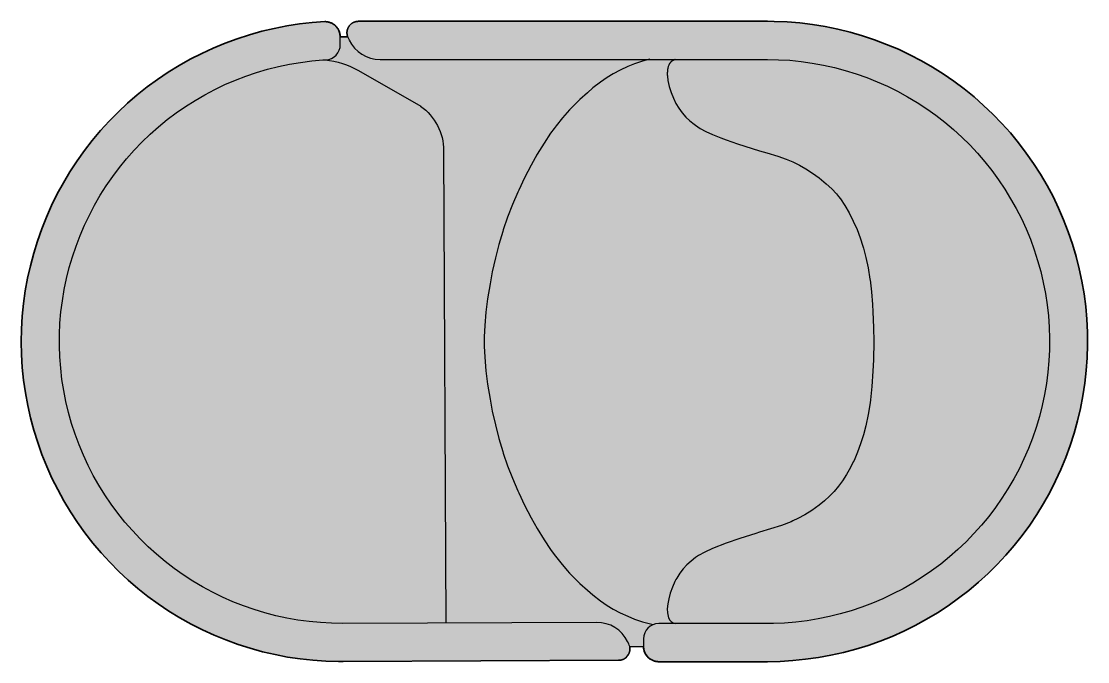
# Model space of a CAD drawing. Header units: millimetres. Extents: x 0 to 2970, y -1248 to 1380.
# Drawn here: x 143 to 1541, y -1248 to -408 of the extents above; entities that cross this region are included whole.
import ezdxf

# ---------------------------------------------------------------- set-up
doc = ezdxf.new("R2010")
doc.units = ezdxf.units.MM
doc.layers.add('Blocks', color=7, linetype='Continuous')
doc.layers.add('Blocks$Fill', color=7, linetype='Continuous', true_color=0xffffff)
doc.layers.add('Blocks$Inner', color=7, linetype='Continuous', lineweight=25, true_color=0x007f00)
doc.layers.add('Blocks$Outline', color=7, linetype='Continuous', lineweight=35, true_color=0xff3f3f)

# ---------------------------------------------------------------- blocks, each defined once
blk = doc.blocks.new('Tulipan Pod Top')
at = {"layer": 'Blocks$Fill'}
blk.add_hatch(color=256, dxfattribs=at).paths.add_polyline_path([(555, 452.5), (1091.2, 452.5), (1100.2, 452.4), (1117, 451.7), (1133.8, 450.4), (1150.4, 448.3), (1167, 445.6), (1183.5, 442.3), (1199.8, 438.3), (1215.9, 433.6), (1231.8, 428.3), (1247.6, 422.3), (1263, 415.8), (1278.2, 408.6), (1293.1, 400.8), (1307.7, 392.4), (1321.9, 383.5), (1335.7, 374), (1349.2, 363.9), (1362.2, 353.3), (1374.8, 342.2), (1387, 330.7), (1398.7, 318.6), (1409.9, 306.1), (1420.6, 293.1), (1430.7, 279.7), (1440.3, 265.9), (1449.4, 251.8), (1457.9, 237.3), (1465.8, 222.5), (1473.1, 207.3), (1479.7, 191.9), (1485.8, 176.2), (1491.2, 160.3), (1496, 144.2), (1500.2, 128), (1503.7, 111.5), (1506.5, 95), (1508.7, 78.3), (1510.1, 61.6), (1511, 44.8), (1511.1, 28), (1510.6, 11.2), (1509.4, -5.5), (1507.6, -22.2), (1505, -38.8), (1501.9, -55.3), (1498, -71.7), (1493.5, -87.9), (1488.4, -103.9), (1482.6, -119.7), (1476.2, -135.2), (1469.2, -150.4), (1461.6, -165.4), (1453.4, -180.1), (1444.6, -194.4), (1435.2, -208.3), (1425.3, -221.9), (1414.9, -235.1), (1403.9, -247.8), (1392.4, -260.1), (1380.5, -271.9), (1368.1, -283.2), (1355.2, -294), (1342, -304.3), (1328.3, -314.1), (1314.3, -323.3), (1299.8, -331.9), (1285.1, -340), (1270, -347.5), (1254.7, -354.3), (1239.1, -360.5), (1223.3, -366.1), (1207.2, -371.1), (1191, -375.4), (1174.6, -379.1), (1158.1, -382.1), (1141.4, -384.4), (1124.7, -386.1), (1108, -387.1), (1091.2, -387.5), (948.8, -387.5), (948.3, -387.5), (947.9, -387.4), (947.4, -387.4), (947, -387.4), (946.5, -387.3), (946.1, -387.3), (945.6, -387.2), (945.1, -387.1), (944.7, -387), (944.2, -386.9), (943.7, -386.8), (943.3, -386.7), (942.8, -386.5), (942.3, -386.4), (941.9, -386.2), (941.4, -386.1), (941, -385.9), (940.5, -385.7), (940, -385.5), (939.6, -385.2), (939.1, -385), (938.7, -384.7), (938.3, -384.5), (937.8, -384.2), (937.4, -383.9), (937, -383.6), (936.6, -383.3), (936.2, -383), (935.8, -382.7), (935.4, -382.3), (935, -382), (934.6, -381.6), (934.3, -381.2), (933.9, -380.9), (933.6, -380.5), (933.2, -380.1), (932.9, -379.7), (932.6, -379.2), (932.3, -378.8), (932, -378.4), (931.8, -378), (931.5, -377.5), (931.2, -377.1), (931, -376.6), (930.8, -376.2), (930.6, -375.7), (930.4, -375.3), (930.2, -374.8), (930, -374.4), (929.8, -373.9), (929.7, -373.4), (929.5, -373), (929.4, -372.5), (929.3, -372), (929.2, -371.6), (929.1, -371.1), (929, -370.6), (929, -370.2), (928.9, -369.7), (928.9, -369.3), (928.8, -368.8), (928.8, -368.4), (928.8, -367.9), (928.8, -367.5), (910.7, -367.8), (910.8, -368.2), (910.8, -368.5), (910.9, -368.9), (910.9, -369.2), (911, -369.6), (911, -369.9), (911, -370.3), (911, -370.7), (911, -371), (911, -371.4), (911, -371.7), (910.9, -372.1), (910.9, -372.4), (910.9, -372.8), (910.8, -373.1), (910.7, -373.5), (910.7, -373.8), (910.6, -374.2), (910.5, -374.5), (910.4, -374.9), (910.3, -375.2), (910.2, -375.5), (910.1, -375.9), (910, -376.2), (909.8, -376.5), (909.7, -376.8), (909.6, -377.2), (909.4, -377.5), (909.2, -377.8), (909.1, -378.1), (908.9, -378.4), (908.7, -378.6), (908.5, -379), (908.2, -379.4), (908, -379.8), (907.7, -380.1), (907.4, -380.5), (907.1, -380.9), (906.7, -381.2), (906.4, -381.5), (906.1, -381.9), (905.7, -382.2), (905.3, -382.5), (904.9, -382.8), (904.5, -383.1), (904.1, -383.3), (903.7, -383.6), (903.3, -383.8), (902.9, -384.1), (902.5, -384.3), (902, -384.5), (901.6, -384.7), (901.1, -384.8), (900.7, -385), (900.2, -385.1), (899.8, -385.2), (899.3, -385.4), (898.8, -385.5), (898.4, -385.5), (897.9, -385.6), (897.4, -385.7), (897, -385.7), (896.5, -385.7), (896.1, -385.7), (535, -387.4), (529.1, -387.3), (512.3, -386.9), (495.5, -385.7), (478.8, -383.9), (462.2, -381.4), (445.7, -378.2), (429.4, -374.4), (413.2, -369.9), (397.2, -364.8), (381.4, -359), (365.9, -352.7), (350.6, -345.7), (335.6, -338.1), (320.9, -329.9), (306.6, -321.1), (292.6, -311.8), (279.1, -301.9), (265.9, -291.4), (253.1, -280.5), (240.9, -269.1), (229, -257.1), (217.7, -244.7), (206.8, -231.9), (196.5, -218.6), (186.7, -205), (177.5, -190.9), (168.9, -176.6), (160.8, -161.8), (153.3, -146.8), (146.4, -131.4), (140.2, -115.9), (134.6, -100), (129.6, -84), (125.2, -67.8), (121.5, -51.4), (118.5, -34.8), (116.1, -18.2), (114.4, -1.5), (113.4, 15.3), (113.1, 32.1), (113.4, 48.9), (114.4, 65.6), (116, 82.3), (118.3, 99), (121.3, 115.5), (125, 131.9), (129.3, 148.2), (134.2, 164.2), (139.8, 180.1), (146, 195.7), (152.8, 211), (160.3, 226.1), (168.3, 240.8), (176.9, 255.2), (186.1, 269.3), (195.8, 283), (206.1, 296.3), (216.9, 309.1), (228.2, 321.6), (240, 333.5), (252.3, 345), (265, 356), (278.2, 366.4), (291.7, 376.4), (305.6, 385.7), (319.9, 394.6), (334.6, 402.8), (349.6, 410.4), (364.8, 417.5), (380.3, 423.9), (396.1, 429.7), (412.1, 434.8), (428.3, 439.4), (444.6, 443.2), (461.1, 446.4), (477.7, 449), (494.4, 450.9), (511.2, 452.1), (511.6, 452.1), (512, 452), (512.5, 452), (513, 452), (513.4, 451.9), (513.9, 451.9), (514.3, 451.8), (514.8, 451.7), (515.3, 451.7), (515.7, 451.6), (516.2, 451.4), (516.7, 451.3), (517.1, 451.2), (517.6, 451), (518.1, 450.9), (518.5, 450.7), (519, 450.5), (519.4, 450.3), (519.9, 450.1), (520.4, 449.9), (520.8, 449.6), (521.2, 449.4), (521.7, 449.1), (522.1, 448.9), (522.5, 448.6), (523, 448.3), (523.4, 448), (523.8, 447.6), (524.2, 447.3), (524.6, 447), (525, 446.6), (525.3, 446.3), (525.7, 445.9), (526, 445.5), (526.4, 445.1), (526.7, 444.7), (527, 444.3), (527.4, 443.9), (527.6, 443.5), (527.9, 443.1), (528.2, 442.7), (528.5, 442.2), (528.7, 441.8), (529, 441.3), (529.2, 440.9), (529.4, 440.4), (529.6, 440), (529.8, 439.5), (530, 439), (530.2, 438.6), (530.3, 438.1), (530.5, 437.7), (530.6, 437.2), (530.7, 436.7), (530.8, 436.3), (530.9, 435.8), (531, 435.3), (531.1, 434.9), (531.1, 434.4), (531.2, 434), (531.2, 433.5), (531.2, 433), (531.2, 432.6), (531.2, 432.2), (541, 432.3), (540.8, 432.7), (540.7, 433.1), (540.6, 433.5), (540.5, 433.9), (540.4, 434.3), (540.3, 434.8), (540.2, 435.2), (540.2, 435.6), (540.1, 436.1), (540.1, 436.5), (540.1, 436.9), (540, 437.4), (540, 437.8), (540.1, 438.2), (540.1, 438.7), (540.1, 439.1), (540.2, 439.5), (540.2, 440), (540.3, 440.4), (540.4, 440.8), (540.5, 441.3), (540.6, 441.7), (540.7, 442.1), (540.9, 442.5), (541, 442.9), (541.2, 443.3), (541.4, 443.7), (541.5, 444.1), (541.7, 444.4), (541.9, 444.8), (542.1, 445.2), (542.3, 445.5), (542.6, 445.9), (542.8, 446.3), (543.1, 446.6), (543.4, 447), (543.7, 447.4), (544, 447.7), (544.3, 448.1), (544.7, 448.4), (545, 448.7), (545.4, 449), (545.8, 449.3), (546.2, 449.6), (546.5, 449.9), (547, 450.2), (547.4, 450.4), (547.8, 450.7), (548.2, 450.9), (548.6, 451.1), (549.1, 451.3), (549.5, 451.5), (550, 451.7), (550.4, 451.8), (550.9, 452), (551.4, 452.1), (551.8, 452.2), (552.3, 452.3), (552.7, 452.4), (553.2, 452.4), (553.7, 452.5), (554.1, 452.5), (554.6, 452.5), (555, 452.5)], flags=0)
at = {"layer": 'Blocks$Inner'}
for p, q in [((541, 432.3), (531.2, 432.2)), ((541.5, 431), (543, 428)), ((555.2, 388), (636.7, 341.3)), ((666.8, 282.9), (669.6, -336.8)), ((909.5, -364.2), (908, -361.1)), ((928.8, -357.5), (928.8, -367.5)), ((928.8, -367.5), (910.7, -367.8))]:
    blk.add_line(p, q, dxfattribs=at)
for points in [[(511.2, 452.1), (494.4, 450.9), (477.7, 449), (461.1, 446.4), (444.6, 443.2), (428.3, 439.4), (412.1, 434.8), (396.1, 429.7), (380.3, 423.9), (364.8, 417.5), (349.6, 410.4), (334.6, 402.8), (319.9, 394.6), (305.6, 385.7), (291.7, 376.4), (278.2, 366.4), (265, 356), (252.3, 345), (240, 333.5), (228.2, 321.6), (216.9, 309.1), (206.1, 296.3), (195.8, 283), (186.1, 269.3), (176.9, 255.2), (168.3, 240.8), (160.3, 226.1), (152.8, 211), (146, 195.7), (139.8, 180.1), (134.2, 164.2), (129.3, 148.2), (125, 131.9), (121.3, 115.5), (118.3, 99), (116, 82.3), (114.4, 65.6), (113.4, 48.9), (113.1, 32.1), (113.4, 15.3), (114.4, -1.5), (116.1, -18.2), (118.5, -34.8), (121.5, -51.4), (125.2, -67.8), (129.6, -84), (134.6, -100), (140.2, -115.9), (146.4, -131.4), (153.3, -146.8), (160.8, -161.8), (168.9, -176.6), (177.5, -190.9), (186.7, -205), (196.5, -218.6), (206.8, -231.9), (217.7, -244.7), (229, -257.1), (240.9, -269.1), (253.1, -280.5), (265.9, -291.4), (279.1, -301.9), (292.6, -311.8), (306.6, -321.1), (320.9, -329.9), (335.6, -338.1), (350.6, -345.7), (365.9, -352.7), (381.4, -359), (397.2, -364.8), (413.2, -369.9), (429.4, -374.4), (445.7, -378.2), (462.2, -381.4), (478.8, -383.9), (495.5, -385.7), (512.3, -386.9), (529.1, -387.3), (535, -387.4), (896.1, -385.7)], [(948.8, -387.5), (1091.2, -387.5), (1108, -387.1), (1124.7, -386.1), (1141.4, -384.4), (1158.1, -382.1), (1174.6, -379.1), (1191, -375.4), (1207.2, -371.1), (1223.3, -366.1), (1239.1, -360.5), (1254.7, -354.3), (1270, -347.5), (1285.1, -340), (1299.8, -331.9), (1314.3, -323.3), (1328.3, -314.1), (1342, -304.3), (1355.2, -294), (1368.1, -283.2), (1380.5, -271.9), (1392.4, -260.1), (1403.9, -247.8), (1414.9, -235.1), (1425.3, -221.9), (1435.2, -208.3), (1444.6, -194.4), (1453.4, -180.1), (1461.6, -165.4), (1469.2, -150.4), (1476.2, -135.2), (1482.6, -119.7), (1488.4, -103.9), (1493.5, -87.9), (1498, -71.7), (1501.9, -55.3), (1505, -38.8), (1507.6, -22.2), (1509.4, -5.5), (1510.6, 11.2), (1511.1, 28), (1511, 44.8), (1510.1, 61.6), (1508.7, 78.3), (1506.5, 95), (1503.7, 111.5), (1500.2, 128), (1496, 144.2), (1491.2, 160.3), (1485.8, 176.2), (1479.7, 191.9), (1473.1, 207.3), (1465.8, 222.5), (1457.9, 237.3), (1449.4, 251.8), (1440.3, 265.9), (1430.7, 279.7), (1420.6, 293.1), (1409.9, 306.1), (1398.7, 318.6), (1387, 330.7), (1374.8, 342.2), (1362.2, 353.3), (1349.2, 363.9), (1335.7, 374), (1321.9, 383.5), (1307.7, 392.4), (1293.1, 400.8), (1278.2, 408.6), (1263, 415.8), (1247.6, 422.3), (1231.8, 428.3), (1215.9, 433.6), (1199.8, 438.3), (1183.5, 442.3), (1167, 445.6), (1150.4, 448.3), (1133.8, 450.4), (1117, 451.7), (1100.2, 452.4), (1091.2, 452.5), (555, 452.5)], [(531.3, 422.2), (531.2, 432.2)], [(867.4, -335.9), (534.7, -337.4), (519.9, -337.1), (505.2, -336.3), (490.4, -334.9), (475.8, -332.9), (461.2, -330.3), (446.7, -327.2), (432.4, -323.4), (418.3, -319.1), (404.3, -314.2), (390.5, -308.8), (377, -302.8), (363.7, -296.3), (350.7, -289.3), (337.9, -281.7), (325.5, -273.7), (313.4, -265.1), (301.7, -256.1), (290.3, -246.6), (279.4, -236.7), (268.8, -226.3), (258.7, -215.6), (249, -204.4), (239.7, -192.8), (230.9, -180.9), (222.6, -168.7), (214.8, -156.1), (207.5, -143.2), (200.8, -130.1), (194.5, -116.7), (188.8, -103), (183.7, -89.1), (179.1, -75.1), (175, -60.8), (171.6, -46.4), (168.7, -31.9), (166.4, -17.3), (164.7, -2.6), (163.6, 12.2), (163.1, 27), (163.2, 41.8), (163.8, 56.5), (165.1, 71.3), (166.9, 86), (169.3, 100.6), (172.4, 115.1), (175.9, 129.4), (180.1, 143.6), (184.8, 157.7), (190.1, 171.5), (195.9, 185.1), (202.3, 198.4), (209.2, 211.5), (216.6, 224.3), (224.5, 236.8), (232.9, 249), (241.8, 260.9), (251.2, 272.3), (261, 283.4), (271.2, 294.1), (281.9, 304.3), (293, 314.2), (304.4, 323.5), (316.2, 332.4), (328.4, 340.9), (340.9, 348.8), (353.7, 356.2), (366.8, 363.2), (380.1, 369.5), (393.7, 375.4), (407.5, 380.7), (421.6, 385.4), (435.7, 389.6), (450.1, 393.2), (464.6, 396.2), (479.2, 398.7), (493.9, 400.6), (508.6, 401.8), (512.4, 402.1)], [(583.5, 402.5), (1091.2, 402.5), (1106, 402.2), (1120.7, 401.4), (1135.4, 399.9), (1150.1, 397.8), (1164.7, 395.2), (1179.1, 391.9), (1193.4, 388.1), (1207.5, 383.8), (1221.5, 378.8), (1235.2, 373.3), (1248.8, 367.3), (1262, 360.7), (1275, 353.6), (1287.7, 346), (1300.1, 337.9), (1312.1, 329.3), (1323.8, 320.2), (1335.1, 310.7), (1346.1, 300.7), (1356.6, 290.3), (1366.7, 279.5), (1376.3, 268.3), (1385.5, 256.7), (1394.3, 244.7), (1402.5, 232.5), (1410.2, 219.8), (1417.5, 206.9), (1424.2, 193.7), (1430.4, 180.3), (1436, 166.6), (1441.1, 152.7), (1445.6, 138.6), (1449.6, 124.4), (1453, 110), (1455.8, 95.4), (1458, 80.8), (1459.6, 66.1), (1460.7, 51.3), (1461.1, 36.5), (1461, 21.7), (1460.3, 7), (1459, -7.8), (1457, -22.5), (1454.6, -37), (1451.5, -51.5), (1447.8, -65.9), (1443.6, -80.1), (1438.8, -94.1), (1433.5, -107.9), (1427.6, -121.4), (1421.2, -134.8), (1414.2, -147.8), (1406.7, -160.6), (1398.8, -173.1), (1390.3, -185.2), (1381.4, -197), (1371.9, -208.4), (1362.1, -219.5), (1351.8, -230.1), (1341.1, -240.3), (1330, -250.1), (1318.5, -259.4), (1306.6, -268.3), (1294.4, -276.6), (1281.9, -284.5), (1269.1, -291.9), (1255.9, -298.7), (1242.6, -305.1), (1228.9, -310.8), (1215.1, -316.1), (1201.1, -320.8), (1186.8, -324.9), (1172.5, -328.4), (1158, -331.4), (1143.4, -333.8), (1128.7, -335.6), (1113.9, -336.8), (1099.1, -337.4), (1091.2, -337.5), (948.8, -337.5)], [(937, 402.7), (927.4, 400.1), (917.2, 396.7), (908.2, 393.1), (898.4, 388.6), (889.2, 383.6), (881.4, 378.8), (872.4, 372.5), (862.6, 365.1), (855.2, 358.9), (845.3, 349.9), (835.6, 340.2), (832, 336.4), (822.6, 325.9), (814.4, 315.6), (811.5, 311.7), (807.1, 305.6), (798.5, 292.8), (789.5, 278.1), (781.6, 263.9), (772.9, 247.3), (765.3, 231.2), (763.9, 228.2), (757, 212), (750.7, 195.6), (745, 179.1), (744.2, 176.8), (739.1, 159.7), (734.6, 142.1), (730.6, 124.1), (727.6, 108.3), (724.5, 88.6), (722.3, 71), (720.7, 53.3), (720.1, 38.7), (720, 32.5), (720.1, 26.3), (720.7, 11.8), (722.3, -5.9), (724.5, -23.5), (727.6, -43.2), (730.6, -59), (734.6, -77), (739.1, -94.6), (744.2, -111.7), (745, -114), (750.7, -130.5), (757, -146.9), (763.9, -163.2), (765.3, -166.1), (772.9, -182.2), (781.6, -198.9), (789.5, -213), (798.5, -227.7), (807.1, -240.5), (811.5, -246.7), (820.3, -258), (828.9, -268), (832, -271.3), (835.6, -275.1), (845.3, -284.8), (855.2, -293.8), (862.6, -300), (872.4, -307.5), (881.4, -313.7), (889.2, -318.5), (898.4, -323.5), (908.2, -328), (917.2, -331.6), (927.4, -335), (941.4, -338.9)], [(960.6, 376.6), (960.9, 374.9), (962.6, 367.1), (965.1, 359.2), (968.1, 351.7), (971.4, 344.9), (975.3, 338.4), (979.7, 332.4), (984.4, 326.9), (989.6, 321.9), (995.3, 317.4), (997.1, 316.1), (1003.3, 312.1), (1010.6, 308.1), (1019.4, 304), (1030.1, 299.7), (1037.3, 297), (1052.2, 291.8), (1081, 282.7), (1090.6, 279.9), (1104.9, 275.4), (1115.8, 271.6), (1124.6, 268), (1133.2, 263.9), (1141.8, 259), (1150.4, 253.5), (1159.1, 247.2), (1168.4, 239.5), (1175.6, 232.8), (1181.7, 226.1), (1184.6, 222.5), (1186.9, 219.5), (1192.7, 211), (1198.4, 201.3), (1203.9, 190.5), (1208.9, 179.4), (1213, 168.6), (1216.5, 157.5), (1217.2, 154.9), (1220.3, 142.7), (1223.2, 129), (1225.6, 114.1), (1225.8, 113.2), (1227.6, 97.8), (1229.1, 80.9), (1229.7, 71.3), (1230.5, 50.9), (1230.7, 32.5), (1230.3, 8.4), (1229.7, -6.2), (1229.7, -6.2), (1228.2, -26.6), (1226.3, -44.1), (1225.8, -48.1), (1223.3, -63.4), (1220.2, -78.2), (1217.2, -89.8), (1213.5, -101.8), (1209.5, -112.8), (1204.9, -123.4), (1203.9, -125.4), (1200.2, -132.8), (1195, -142.1), (1189.8, -150.3), (1184.6, -157.4), (1179, -164.1), (1172.9, -170.4), (1166, -176.5), (1159.1, -182.1), (1149.4, -189.1), (1140.2, -194.9), (1131.3, -199.8), (1124.6, -202.9), (1122.3, -203.9), (1109.9, -208.7), (1081, -217.7), (1076.1, -219.2), (1055.3, -225.7), (1037.3, -231.9), (1019.5, -238.9), (1009.1, -243.8), (1000.9, -248.4), (997.1, -251), (991.2, -255.5), (985.8, -260.4), (980.9, -265.8), (976.5, -271.5), (972.6, -277.8), (971.4, -279.8), (970.1, -282.3), (966.8, -289.7), (964, -297.5), (961.9, -304.9), (960.6, -311.5), (960, -318), (960.2, -323.3), (961.1, -327.6), (961.8, -329.8), (963.5, -332.9), (965.3, -334.8), (967.7, -336.4), (969, -337), (970.4, -337.5)]]:
    blk.add_lwpolyline(points, dxfattribs=at)
for centre, radius, start, end in [((511.2, 432.1), 20, 0.2593, 90.2593), ((555, 437.5), 15, 90, 205.7407), ((511.3, 422), 20, 273.1985, 0.3697), ((583.5, 447.5), 45, 205.7407, 270), ((867.6, -380.9), 45, 26, 90.2593), ((948.8, -357.5), 20, 90, 180), ((896, -370.7), 15, 270.2593, 26), ((948.8, -367.5), 20, 180, 270)]:
    blk.add_arc(centre, radius, start, end, dxfattribs=at)
at = {"layer": 'Blocks$Inner', "extrusion": (0, 0, -1)}
for centre, radius, start, end in [((-500.5, 292.7), 109.8, 95.7819, 119.8261), ((-594.6, 282.6), 72.2, 125.6067, 179.7407)]:
    blk.add_arc(centre, radius, start, end, dxfattribs=at)
at = {"layer": 'Blocks$Inner'}
for points, knots in [([(961.9, 394.8), (961.7, 394.3), (961.2, 393.1), (960.7, 391.3), (960.5, 389.8), (960.3, 388.6), (960.2, 387.7), (960.1, 386.8), (960.1, 385.8), (960, 384.9), (960, 384), (960, 383.1), (960.1, 381.8), (960.2, 380.3), (960.4, 378.4), (960.6, 377.2), (960.7, 376.5)], [0, 0, 0, 0, 0.1, 0.2, 0.3, 0.35, 0.4, 0.45, 0.5, 0.55, 0.6, 0.65, 0.7, 0.8, 0.9, 1, 1, 1, 1]), ([(970.5, 402.5), (970.1, 402.4), (969.4, 402.1), (968.4, 401.7), (967.8, 401.4), (967.3, 401.1), (967, 400.9), (966.7, 400.8), (966.5, 400.6), (966.3, 400.5), (966.2, 400.4), (966, 400.3), (965.8, 400.1), (965.5, 399.9), (965.2, 399.6), (964.7, 399.2), (964.2, 398.7), (963.8, 398.2), (963.5, 397.8), (963.3, 397.5), (963.1, 397.2), (962.8, 396.8), (962.5, 396.2), (962.2, 395.6), (962, 395.1), (961.9, 394.8)], [-0.9483866, -0.9483866, -0.9483866, -0.9483866, -0.8333333, -0.75, -0.6666667, -0.625, -0.5833333, -0.5416667, -0.5208333, -0.5, -0.4791667, -0.4583333, -0.4166667, -0.375, -0.3333333, -0.2916667, -0.25, -0.2083333, -0.1875, -0.1666667, -0.1458333, -0.125, -0.0833333, -0.0416667, 0, 0, 0, 0])]:
    blk.add_open_spline(points, degree=3, knots=knots, dxfattribs=at)
blk.add_open_spline([(790.4, 278.1), (790.2, 278.1), (789.9, 278.2), (789.6, 278.2), (789.4, 278), (789.6, 277.8), (789.7, 277.7)], degree=3, dxfattribs=at)
at = {"layer": 'Blocks$Outline'}
for points in [[(461.1, 446.4), (477.7, 449)], [(477.7, 449), (494.4, 450.9)], [(494.4, 450.9), (511.2, 452.1)], [(555, 452.5), (1091.2, 452.5)], [(1091.2, 452.5), (1100.2, 452.4)], [(1100.2, 452.4), (1117, 451.7)], [(1117, 451.7), (1133.8, 450.4)], [(1133.8, 450.4), (1150.4, 448.3)], [(1150.4, 448.3), (1167, 445.6)], [(396.1, 429.7), (412.1, 434.8)], [(412.1, 434.8), (428.3, 439.4)], [(428.3, 439.4), (444.6, 443.2)], [(444.6, 443.2), (461.1, 446.4)], [(1167, 445.6), (1183.5, 442.3)], [(1183.5, 442.3), (1199.8, 438.3)], [(1199.8, 438.3), (1215.9, 433.6)], [(1215.9, 433.6), (1231.8, 428.3)], [(364.8, 417.5), (380.3, 423.9)], [(380.3, 423.9), (396.1, 429.7)], [(531.2, 432.2), (541, 432.3)], [(1231.8, 428.3), (1247.6, 422.3)], [(1247.6, 422.3), (1263, 415.8)], [(334.6, 402.8), (349.6, 410.4)], [(349.6, 410.4), (364.8, 417.5)], [(1263, 415.8), (1278.2, 408.6)], [(1278.2, 408.6), (1293.1, 400.8)], [(305.6, 385.7), (319.9, 394.6)], [(319.9, 394.6), (334.6, 402.8)], [(1293.1, 400.8), (1307.7, 392.4)], [(1307.7, 392.4), (1321.9, 383.5)], [(291.7, 376.4), (305.6, 385.7)], [(1321.9, 383.5), (1335.7, 374)], [(265, 356), (278.2, 366.4)], [(278.2, 366.4), (291.7, 376.4)], [(1335.7, 374), (1349.2, 363.9)], [(1349.2, 363.9), (1362.2, 353.3)], [(252.3, 345), (265, 356)], [(1362.2, 353.3), (1374.8, 342.2)], [(240, 333.5), (252.3, 345)], [(1374.8, 342.2), (1387, 330.7)], [(216.9, 309.1), (228.2, 321.6)], [(228.2, 321.6), (240, 333.5)], [(1387, 330.7), (1398.7, 318.6)], [(206.1, 296.3), (216.9, 309.1)], [(1398.7, 318.6), (1409.9, 306.1)], [(195.8, 283), (206.1, 296.3)], [(1409.9, 306.1), (1420.6, 293.1)], [(186.1, 269.3), (195.8, 283)], [(1420.6, 293.1), (1430.7, 279.7)], [(1430.7, 279.7), (1440.3, 265.9)], [(176.9, 255.2), (186.1, 269.3)], [(1440.3, 265.9), (1449.4, 251.8)], [(168.3, 240.8), (176.9, 255.2)], [(1449.4, 251.8), (1457.9, 237.3)], [(160.3, 226.1), (168.3, 240.8)], [(152.8, 211), (160.3, 226.1)], [(1457.9, 237.3), (1465.8, 222.5)], [(146, 195.7), (152.8, 211)], [(1465.8, 222.5), (1473.1, 207.3)], [(1473.1, 207.3), (1479.7, 191.9)], [(139.8, 180.1), (146, 195.7)], [(1479.7, 191.9), (1485.8, 176.2)], [(134.2, 164.2), (139.8, 180.1)], [(1485.8, 176.2), (1491.2, 160.3)], [(129.3, 148.2), (134.2, 164.2)], [(1491.2, 160.3), (1496, 144.2)], [(125, 131.9), (129.3, 148.2)], [(1496, 144.2), (1500.2, 128)], [(121.3, 115.5), (125, 131.9)], [(1500.2, 128), (1503.7, 111.5)], [(118.3, 99), (121.3, 115.5)], [(116, 82.3), (118.3, 99)], [(1503.7, 111.5), (1506.5, 95)], [(1506.5, 95), (1508.7, 78.3)], [(114.4, 65.6), (116, 82.3)], [(1508.7, 78.3), (1510.1, 61.6)], [(113.4, 48.9), (114.4, 65.6)], [(1510.1, 61.6), (1511, 44.8)], [(113.1, 32.1), (113.4, 48.9)], [(1511, 44.8), (1511.1, 28)], [(113.4, 15.3), (113.1, 32.1)], [(1511.1, 28), (1510.6, 11.2)], [(114.4, -1.5), (113.4, 15.3)], [(1510.6, 11.2), (1509.4, -5.5)], [(116.1, -18.2), (114.4, -1.5)], [(1509.4, -5.5), (1507.6, -22.2)], [(118.5, -34.8), (116.1, -18.2)], [(1507.6, -22.2), (1505, -38.8)], [(121.5, -51.4), (118.5, -34.8)], [(1505, -38.8), (1501.9, -55.3)], [(125.2, -67.8), (121.5, -51.4)], [(1501.9, -55.3), (1498, -71.7)], [(129.6, -84), (125.2, -67.8)], [(1498, -71.7), (1493.5, -87.9)], [(134.6, -100), (129.6, -84)], [(1493.5, -87.9), (1488.4, -103.9)], [(140.2, -115.9), (134.6, -100)], [(1488.4, -103.9), (1482.6, -119.7)], [(146.4, -131.4), (140.2, -115.9)], [(1482.6, -119.7), (1476.2, -135.2)], [(153.3, -146.8), (146.4, -131.4)], [(1476.2, -135.2), (1469.2, -150.4)], [(160.8, -161.8), (153.3, -146.8)], [(1469.2, -150.4), (1461.6, -165.4)], [(168.9, -176.6), (160.8, -161.8)], [(1461.6, -165.4), (1453.4, -180.1)], [(177.5, -190.9), (168.9, -176.6)], [(1453.4, -180.1), (1444.6, -194.4)], [(186.7, -205), (177.5, -190.9)], [(1444.6, -194.4), (1435.2, -208.3)], [(196.5, -218.6), (186.7, -205)], [(1435.2, -208.3), (1425.3, -221.9)], [(206.8, -231.9), (196.5, -218.6)], [(1425.3, -221.9), (1414.9, -235.1)], [(217.7, -244.7), (206.8, -231.9)], [(1414.9, -235.1), (1403.9, -247.8)], [(229, -257.1), (217.7, -244.7)], [(1403.9, -247.8), (1392.4, -260.1)], [(240.9, -269.1), (229, -257.1)], [(1392.4, -260.1), (1380.5, -271.9)], [(253.1, -280.5), (240.9, -269.1)], [(1380.5, -271.9), (1368.1, -283.2)], [(265.9, -291.4), (253.1, -280.5)], [(279.1, -301.9), (265.9, -291.4)], [(1368.1, -283.2), (1355.2, -294)], [(292.6, -311.8), (279.1, -301.9)], [(1342, -304.3), (1328.3, -314.1)], [(1355.2, -294), (1342, -304.3)], [(306.6, -321.1), (292.6, -311.8)], [(320.9, -329.9), (306.6, -321.1)], [(1328.3, -314.1), (1314.3, -323.3)], [(335.6, -338.1), (320.9, -329.9)], [(1299.8, -331.9), (1285.1, -340)], [(1314.3, -323.3), (1299.8, -331.9)], [(350.6, -345.7), (335.6, -338.1)], [(365.9, -352.7), (350.6, -345.7)], [(1270, -347.5), (1254.7, -354.3)], [(1285.1, -340), (1270, -347.5)], [(381.4, -359), (365.9, -352.7)], [(397.2, -364.8), (381.4, -359)], [(1239.1, -360.5), (1223.3, -366.1)], [(1254.7, -354.3), (1239.1, -360.5)], [(413.2, -369.9), (397.2, -364.8)], [(429.4, -374.4), (413.2, -369.9)], [(445.7, -378.2), (429.4, -374.4)], [(928.8, -367.5), (910.7, -367.8)], [(1191, -375.4), (1174.6, -379.1)], [(1207.2, -371.1), (1191, -375.4)], [(1223.3, -366.1), (1207.2, -371.1)], [(462.2, -381.4), (445.7, -378.2)], [(478.8, -383.9), (462.2, -381.4)], [(495.5, -385.7), (478.8, -383.9)], [(512.3, -386.9), (495.5, -385.7)], [(529.1, -387.3), (512.3, -386.9)], [(535, -387.4), (529.1, -387.3)], [(896.1, -385.7), (535, -387.4)], [(1091.2, -387.5), (948.8, -387.5)], [(1108, -387.1), (1091.2, -387.5)], [(1124.7, -386.1), (1108, -387.1)], [(1141.4, -384.4), (1124.7, -386.1)], [(1158.1, -382.1), (1141.4, -384.4)], [(1174.6, -379.1), (1158.1, -382.1)]]:
    blk.add_lwpolyline(points, dxfattribs=at)
for points in [[(511.2, 452.1), (531.2, 452.2), (531.2, 432.2)], [(948.8, -387.5), (928.8, -387.5), (928.8, -367.5)]]:
    blk.add_rational_spline(points, [1, 0.707106781187, 1], degree=2, dxfattribs=at)
for points, weights, knots in [([(541, 432.3), (538.4, 439.2), (542.3, 445.5), (546.7, 452.5), (555, 452.5)], [0.978474547331, 0.887064099182, 1, 0.875167647888, 1], [-28.85702, -28.85702, -28.85702, -15.150423, -15.150423, 0, 0, 0]), ([(910.7, -367.8), (911.9, -373.6), (908.7, -378.6), (904.4, -385.7), (896.1, -385.7)], [0.951790442538, 0.907805932694, 1, 0.875167647888, 1], [-26.339663, -26.339663, -26.339663, -15.150423, -15.150423, 0, 0, 0])]:
    blk.add_rational_spline(points, weights, degree=2, knots=knots, dxfattribs=at)

msp = doc.modelspace()

# ---------------------------------------------------------------- block references
at = {"layer": 'Blocks'}
msp.add_blockref('Tulipan Pod Top', (30.3, -860.9), dxfattribs=at)

doc.saveas('drawing.dxf')
